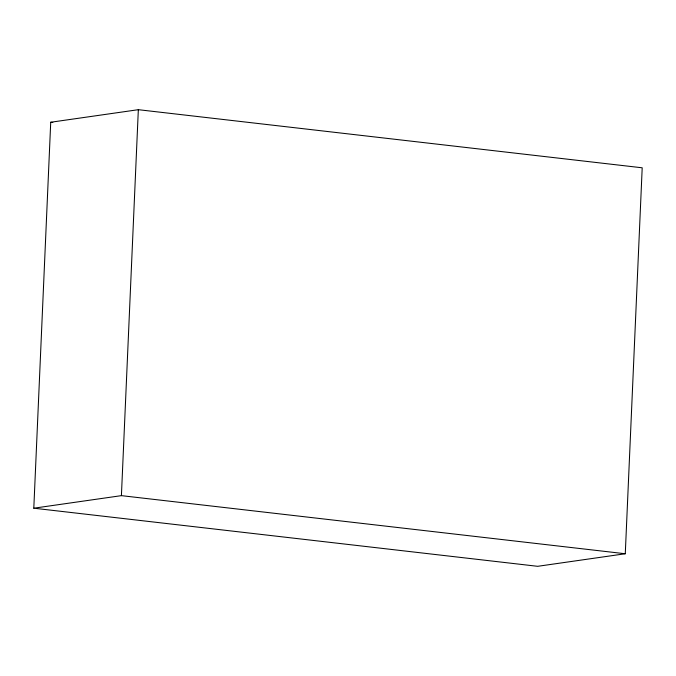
<?xml version="1.0" encoding="UTF-8"?>
<svg xmlns="http://www.w3.org/2000/svg" width="676" height="676" viewBox="0 0 676 676"><rect width="100%" height="100%" fill="white"/><g stroke="black" fill="none" stroke-linecap="round" stroke-linejoin="round"><path stroke-width="1.01" d="M33.8 508.2L50.725 122.246L138.335 109.689L642.2 167.8L625.275 553.754L537.665 566.311L33.8 508.2L121.41 495.643L625.275 553.754M121.41 495.643L138.335 109.689M50.725 122.246L52.821 122.483"/></g></svg>
